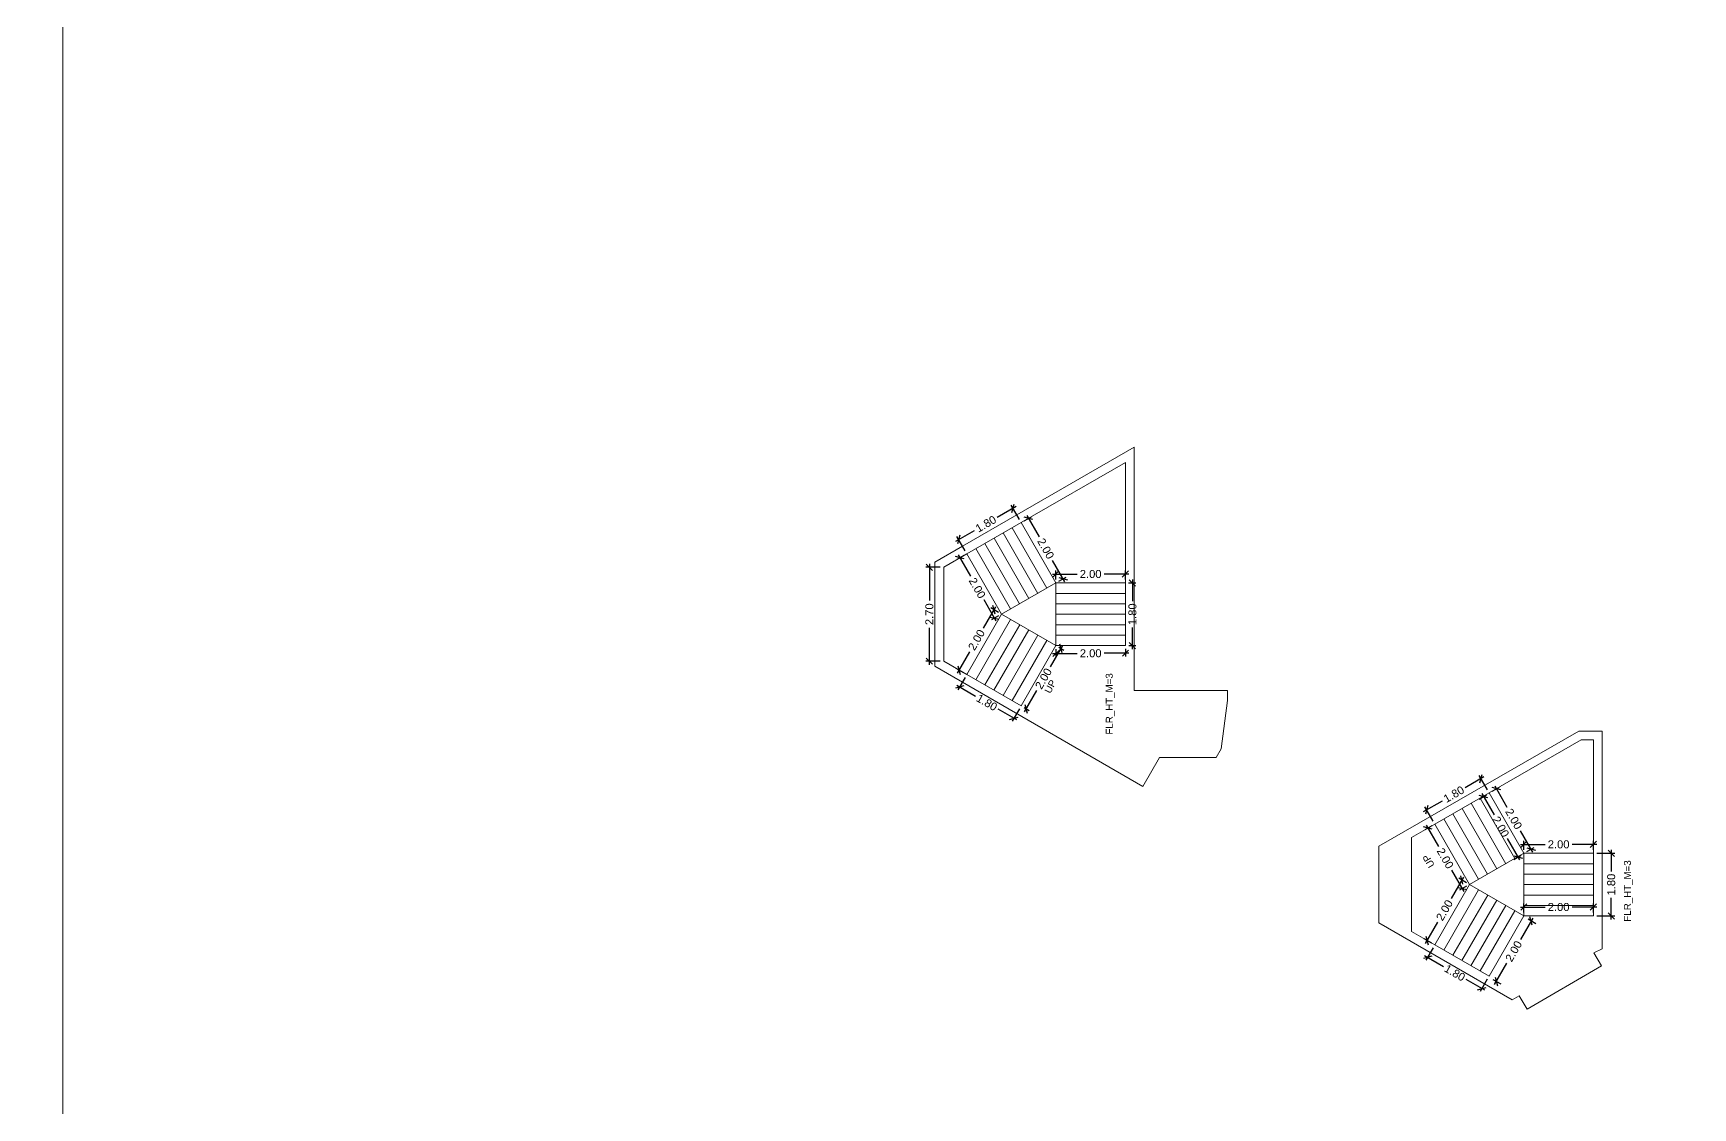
# Model space of a CAD drawing. Header units: metres. Extents: x 256329 to 886268, y -249371 to 355.
# Drawn here: x 286718.37 to 286766.07, y -678.92 to -648.04 of the extents above; entities that cross this region are included whole.
import ezdxf

# ---------------------------------------------------------------- set-up
doc = ezdxf.new("R2010")
doc.units = ezdxf.units.M
doc.header["$MEASUREMENT"] = 0
doc.header["$PDMODE"] = 35
doc.linetypes.add('CONTINOUS', pattern=[0])
doc.layers.get('0').update_dxf_attribs({"lineweight": 18})
doc.layers.get('Defpoints').update_dxf_attribs({"lineweight": 20})
doc.layers.add('A_TEXT', color=4, linetype='Continuous', lineweight=0, transparency=0.3)
for name, color, linetype, lineweight in [('BLK_2_FLR_1_STAIR_3', 7, 'Continuous', 0), ('BLK_2_FLR_1_STAIR_3_FLIGHT_1', 7, 'Continuous', 0), ('BLK_2_FLR_1_STAIR_3_FLIGHT_2', 7, 'Continuous', 0), ('BLK_2_FLR_1_STAIR_3_FLIGHT_3', 7, 'Continuous', 0), ('BLK_2_FLR_1_STAIR_3_LANDING_1', 7, 'Continuous', 0), ('BLK_2_FLR_1_STAIR_3_LANDING_2', 7, 'Continuous', 0), ('BLK_2_FLR_1_STAIR_4', 7, 'Continuous', 0), ('BLK_2_FLR_1_STAIR_4_FLIGHT_1', 7, 'Continuous', 0), ('BLK_2_FLR_1_STAIR_4_FLIGHT_2', 7, 'Continuous', 0), ('BLK_2_FLR_1_STAIR_4_FLIGHT_3', 7, 'Continuous', 0), ('BLK_2_FLR_1_STAIR_4_LANDING_1', 7, 'Continuous', 0), ('BLK_2_FLR_1_STAIR_4_LANDING_2', 7, 'Continuous', 0)]:
    doc.layers.add(name, color=color, linetype=linetype, lineweight=lineweight)
doc.styles.add('Arial', font='arial.ttf')
doc.styles.get("Standard").update_dxf_attribs({"font": 'arial.ttf'})
doc.dimstyles.new('METRIC DIM', dxfattribs={"dimtxt": 0.23, "dimasz": 0.18, "dimexe": 0.1, "dimexo": 0.1, "dimgap": 0.09, "dimtad": 0, "dimzin": 0, "dimdsep": 46, "dimtxsty": 'Standard', "dimblk": 'OBLIQUE', "dimcen": 0, "dimdle": 0.1, "dimclrd": 147, "dimclre": 147, "dimclrt": 7, "dimadec": 0, "dimazin": 0, "dimtfac": 1, "dimtofl": 0, "dimtmove": 0, "dimatfit": 2, "dimfxl": 0.125, "dimtolj": 1, "dimtzin": 0, "dimarcsym": 0})

# ---------------------------------------------------------------- blocks, each defined once
blk = doc.blocks.new('_Oblique')
at = {"color": 0, "linetype": 'ByBlock', "lineweight": -2}
blk.add_line((-0.5, -0.5), (0.5, 0.5), dxfattribs=at)
blk = doc.blocks.new('*D1506')
at = {"layer": 'BLK_2_FLR_1_STAIR_3_FLIGHT_2', "color": 147, "lineweight": -2, "transparency": 16777216}
for p, q in [((286760.063876, -669.413408), (286759.524139, -669.723554)), ((286760.162441, -669.785649), (286759.927348, -669.376526)), ((286758.329783, -670.409863), (286758.869519, -670.099716)), ((286758.601758, -670.682459), (286758.366665, -670.273335))]:
    blk.add_line(p, q, dxfattribs=at)
at = {"layer": 'Defpoints', "color": 0, "linetype": 'CONTINOUS', "transparency": 16777216}
for p in [(286759.977171, -669.46323), (286760.212264, -669.872354, 0.042641), (286758.651581, -670.769163, 0.042641)]:
    blk.add_point(p, dxfattribs=at)
at = {"layer": 'BLK_2_FLR_1_STAIR_3_FLIGHT_2', "color": 147, "linetype": 'CONTINOUS', "lineweight": -2, "transparency": 16777216, "xscale": 0.18, "yscale": 0.18, "zscale": 0.18}
for p, rotation in [((286759.977171, -669.46323), 29.88281300000001), ((286758.416488, -670.36004), 209.882813)]:
    blk.add_blockref('_Oblique', p, dxfattribs=dict(at, rotation=rotation))
at = {"layer": 'BLK_2_FLR_1_STAIR_3_FLIGHT_2', "color": 7, "linetype": 'CONTINOUS', "transparency": 16777216, "insert": (286759.196829, -669.911635), "char_height": 0.23, "attachment_point": 5, "rotation": 29.8828126}
blk.add_mtext('\\A1;1.80', dxfattribs=at)
blk = doc.blocks.new('*D1507')
at = {"layer": 'BLK_2_FLR_1_STAIR_3_FLIGHT_3', "color": 147, "lineweight": -2, "transparency": 16777216}
for p, q in [((286763.721374, -671.50663), (286763.72115, -672.12913)), ((286763.309366, -671.606482), (286763.821338, -671.606666)), ((286763.720655, -673.50663), (286763.720879, -672.88413)), ((286763.308719, -673.406482), (286763.820691, -673.406666))]:
    blk.add_line(p, q, dxfattribs=at)
at = {"layer": 'Defpoints', "color": 0, "linetype": 'CONTINOUS', "transparency": 16777216}
for p in [(286763.209366, -671.606446, 0.042641), (286763.721338, -671.60663), (286763.208719, -673.406446, 0.042641)]:
    blk.add_point(p, dxfattribs=at)
at = {"layer": 'BLK_2_FLR_1_STAIR_3_FLIGHT_3', "color": 147, "linetype": 'CONTINOUS', "lineweight": -2, "transparency": 16777216, "xscale": 0.18, "yscale": 0.18, "zscale": 0.18}
for p, rotation in [((286763.721338, -671.60663), 89.979403), ((286763.720691, -673.40663), 269.979403)]:
    blk.add_blockref('_Oblique', p, dxfattribs=dict(at, rotation=rotation))
at = {"layer": 'BLK_2_FLR_1_STAIR_3_FLIGHT_3', "color": 7, "linetype": 'CONTINOUS', "transparency": 16777216, "insert": (286763.721014, -672.50663), "char_height": 0.23, "attachment_point": 5, "rotation": 89.9794033}
blk.add_mtext('\\A1;1.80', dxfattribs=at)
blk = doc.blocks.new('*D1228')
at = {"layer": 'BLK_2_FLR_1_STAIR_3_LANDING_1', "color": 147, "lineweight": -2, "transparency": 16777216}
for p, q in [((286759.476764, -672.289427), (286759.12262, -672.905353)), ((286759.561345, -672.45341), (286759.340227, -672.326272)), ((286758.379395, -674.197968), (286758.733538, -673.582043)), ((286758.563667, -674.188569), (286758.342549, -674.061431))]:
    blk.add_line(p, q, dxfattribs=at)
at = {"layer": 'Defpoints', "color": 0, "linetype": 'CONTINOUS', "transparency": 16777216}
for p in [(286759.426918, -672.376118), (286759.648036, -672.503256, 0.042641), (286758.650358, -674.238415, 0.042641)]:
    blk.add_point(p, dxfattribs=at)
at = {"layer": 'BLK_2_FLR_1_STAIR_3_LANDING_1', "color": 147, "linetype": 'CONTINOUS', "lineweight": -2, "transparency": 16777216, "xscale": 0.18, "yscale": 0.18, "zscale": 0.18}
for p, rotation in [((286759.426918, -672.376118), 60.102044), ((286758.42924, -674.111277), 240.102044)]:
    blk.add_blockref('_Oblique', p, dxfattribs=dict(at, rotation=rotation))
at = {"layer": 'BLK_2_FLR_1_STAIR_3_LANDING_1', "color": 7, "linetype": 'CONTINOUS', "transparency": 16777216, "insert": (286758.928079, -673.243698), "char_height": 0.23, "attachment_point": 5, "rotation": 60.1020442}
blk.add_mtext('\\A1;2.00', dxfattribs=at)
blk = doc.blocks.new('*D1229')
at = {"layer": 'BLK_2_FLR_1_STAIR_3_LANDING_1', "color": 147, "lineweight": -2, "transparency": 16777216}
for p, q in [((286758.564876, -670.818986), (286758.364157, -670.934325)), ((286758.401039, -670.797797), (286758.754638, -671.413152)), ((286759.49714, -672.705299), (286759.143541, -672.089945)), ((286759.561332, -672.553079), (286759.360613, -672.668417))]:
    blk.add_line(p, q, dxfattribs=at)
at = {"layer": 'Defpoints', "color": 0, "linetype": 'CONTINOUS', "transparency": 16777216}
for p in [(286758.450862, -670.884502), (286758.651581, -670.769163, 0.042641), (286759.648036, -672.503256, 0.042641)]:
    blk.add_point(p, dxfattribs=at)
at = {"layer": 'BLK_2_FLR_1_STAIR_3_LANDING_1', "color": 147, "linetype": 'CONTINOUS', "lineweight": -2, "transparency": 16777216, "xscale": 0.18, "yscale": 0.18, "zscale": 0.18}
for p, rotation in [((286758.450862, -670.884502), 119.882813), ((286759.447317, -672.618594), 299.882813)]:
    blk.add_blockref('_Oblique', p, dxfattribs=dict(at, rotation=rotation))
at = {"layer": 'BLK_2_FLR_1_STAIR_3_LANDING_1', "color": 7, "linetype": 'CONTINOUS', "transparency": 16777216, "insert": (286758.94909, -671.751548), "char_height": 0.23, "attachment_point": 5, "rotation": 299.8828126}
blk.add_mtext('\\A1;2.00', dxfattribs=at)
blk = doc.blocks.new('*D1230')
at = {"layer": 'BLK_2_FLR_1_STAIR_3_LANDING_2', "color": 147, "lineweight": -2, "transparency": 16777216}
for p, q in [((286760.370567, -669.666055), (286760.724166, -670.281409)), ((286760.298969, -669.822531), (286760.507094, -669.702936)), ((286761.466668, -671.573556), (286761.113069, -670.958202)), ((286761.295424, -671.556623), (286761.50355, -671.437029))]:
    blk.add_line(p, q, dxfattribs=at)
at = {"layer": 'Defpoints', "color": 0, "linetype": 'CONTINOUS', "transparency": 16777216}
for p in [(286760.212264, -669.872354, 0.042641), (286760.42039, -669.752759), (286761.208719, -671.606446, 0.042641)]:
    blk.add_point(p, dxfattribs=at)
at = {"layer": 'BLK_2_FLR_1_STAIR_3_LANDING_2', "color": 147, "linetype": 'CONTINOUS', "lineweight": -2, "transparency": 16777216, "xscale": 0.18, "yscale": 0.18, "zscale": 0.18}
for p, rotation in [((286760.42039, -669.752759), 119.882813), ((286761.416845, -671.486852), 299.882813)]:
    blk.add_blockref('_Oblique', p, dxfattribs=dict(at, rotation=rotation))
at = {"layer": 'BLK_2_FLR_1_STAIR_3_LANDING_2', "color": 7, "linetype": 'CONTINOUS', "transparency": 16777216, "insert": (286760.918618, -670.619805), "char_height": 0.23, "attachment_point": 5, "rotation": 299.8828126}
blk.add_mtext('\\A1;2.00', dxfattribs=at)
blk = doc.blocks.new('*D1231')
at = {"layer": 'BLK_2_FLR_1_STAIR_3_LANDING_2', "color": 147, "lineweight": -2, "transparency": 16777216}
for p, q in [((286761.108719, -671.350795), (286761.818433, -671.350795)), ((286761.208719, -671.506446), (286761.208719, -671.250795)), ((286763.308719, -671.350795), (286762.599006, -671.350795)), ((286763.208719, -671.506446), (286763.208719, -671.250795))]:
    blk.add_line(p, q, dxfattribs=at)
at = {"layer": 'Defpoints', "color": 0, "linetype": 'CONTINOUS', "transparency": 16777216}
for p in [(286763.208719, -671.350795), (286761.208719, -671.606446, 0.042641), (286763.208719, -671.606446, 0.042641)]:
    blk.add_point(p, dxfattribs=at)
at = {"layer": 'BLK_2_FLR_1_STAIR_3_LANDING_2', "color": 147, "linetype": 'CONTINOUS', "lineweight": -2, "transparency": 16777216, "xscale": 0.18, "yscale": 0.18, "zscale": 0.18, "rotation": 180}
blk.add_blockref('_Oblique', (286761.208719, -671.350795), dxfattribs=at)
at = {"layer": 'BLK_2_FLR_1_STAIR_3_LANDING_2', "color": 147, "linetype": 'CONTINOUS', "lineweight": -2, "transparency": 16777216, "xscale": 0.18, "yscale": 0.18, "zscale": 0.18}
blk.add_blockref('_Oblique', (286763.208719, -671.350795), dxfattribs=at)
at = {"layer": 'BLK_2_FLR_1_STAIR_3_LANDING_2', "color": 7, "linetype": 'CONTINOUS', "transparency": 16777216, "insert": (286762.208719, -671.350795), "char_height": 0.23, "attachment_point": 5}
blk.add_mtext('\\A1;2.00', dxfattribs=at)
blk = doc.blocks.new('*D1232')
at = {"layer": 'BLK_2_FLR_1_STAIR_3_FLIGHT_1', "color": 147, "lineweight": -2, "transparency": 16777216}
for p, q in [((286758.600374, -674.325027), (286758.394968, -674.680956)), ((286758.35834, -674.54436), (286758.8975, -674.855508)), ((286760.09058, -675.544033), (286759.55142, -675.232885)), ((286760.15939, -675.224732), (286759.953984, -675.580661))]:
    blk.add_line(p, q, dxfattribs=at)
at = {"layer": 'Defpoints', "color": 0, "linetype": 'CONTINOUS', "transparency": 16777216}
for p in [(286758.650358, -674.238415, 0.042641), (286760.209374, -675.13812, 0.042641), (286760.003968, -675.494049)]:
    blk.add_point(p, dxfattribs=at)
at = {"layer": 'BLK_2_FLR_1_STAIR_3_FLIGHT_1', "color": 147, "linetype": 'CONTINOUS', "lineweight": -2, "transparency": 16777216, "xscale": 0.18, "yscale": 0.18, "zscale": 0.18}
for p, rotation in [((286758.444952, -674.594344), 150.01084), ((286760.003968, -675.494049), 330.01084)]:
    blk.add_blockref('_Oblique', p, dxfattribs=dict(at, rotation=rotation))
at = {"layer": 'BLK_2_FLR_1_STAIR_3_FLIGHT_1', "color": 7, "linetype": 'CONTINOUS', "transparency": 16777216, "insert": (286759.22446, -675.044197), "char_height": 0.23, "attachment_point": 5, "rotation": 330.0108404}
blk.add_mtext('\\A1;1.80', dxfattribs=at)
blk = doc.blocks.new('*D1233')
at = {"layer": 'BLK_2_FLR_1_STAIR_4_FLIGHT_2', "color": 147, "lineweight": -2, "transparency": 16777216}
for p, q in [((286746.614339, -661.646019), (286746.074603, -661.956166)), ((286746.712905, -662.018261), (286746.477812, -661.609137)), ((286744.880247, -662.642475), (286745.419983, -662.332328)), ((286745.152222, -662.915071), (286744.917129, -662.505947))]:
    blk.add_line(p, q, dxfattribs=at)
at = {"layer": 'Defpoints', "color": 0, "linetype": 'CONTINOUS', "transparency": 16777216}
for p in [(286746.527635, -661.695842), (286746.762728, -662.104966, 0.042641), (286745.202045, -663.001775, 0.042641)]:
    blk.add_point(p, dxfattribs=at)
at = {"layer": 'BLK_2_FLR_1_STAIR_4_FLIGHT_2', "color": 147, "linetype": 'CONTINOUS', "lineweight": -2, "transparency": 16777216, "xscale": 0.18, "yscale": 0.18, "zscale": 0.18}
for p, rotation in [((286746.527635, -661.695842), 29.88281300000001), ((286744.966952, -662.592652), 209.882813)]:
    blk.add_blockref('_Oblique', p, dxfattribs=dict(at, rotation=rotation))
at = {"layer": 'BLK_2_FLR_1_STAIR_4_FLIGHT_2', "color": 7, "linetype": 'CONTINOUS', "transparency": 16777216, "insert": (286745.747293, -662.144247), "char_height": 0.23, "attachment_point": 5, "rotation": 29.8828126}
blk.add_mtext('\\A1;1.80', dxfattribs=at)
blk = doc.blocks.new('*D1234')
at = {"layer": 'BLK_2_FLR_1_STAIR_4_LANDING_1', "color": 147, "lineweight": -2, "transparency": 16777216}
for p, q in [((286746.027228, -664.522039), (286745.673084, -665.137964)), ((286746.111809, -664.686022), (286745.890691, -664.558884)), ((286744.929858, -666.43058), (286745.284002, -665.814654)), ((286745.11413, -666.421181), (286744.893013, -666.294043))]:
    blk.add_line(p, q, dxfattribs=at)
at = {"layer": 'Defpoints', "color": 0, "linetype": 'CONTINOUS', "transparency": 16777216}
for p in [(286745.977382, -664.60873), (286746.1985, -664.735868, 0.042641), (286745.200822, -666.471027, 0.042641)]:
    blk.add_point(p, dxfattribs=at)
at = {"layer": 'BLK_2_FLR_1_STAIR_4_LANDING_1', "color": 147, "linetype": 'CONTINOUS', "lineweight": -2, "transparency": 16777216, "xscale": 0.18, "yscale": 0.18, "zscale": 0.18}
for p, rotation in [((286745.977382, -664.60873), 60.102044), ((286744.979704, -666.343889), 240.102044)]:
    blk.add_blockref('_Oblique', p, dxfattribs=dict(at, rotation=rotation))
at = {"layer": 'BLK_2_FLR_1_STAIR_4_LANDING_1', "color": 7, "linetype": 'CONTINOUS', "transparency": 16777216, "insert": (286745.478543, -665.476309), "char_height": 0.23, "attachment_point": 5, "rotation": 60.1020442}
blk.add_mtext('\\A1;2.00', dxfattribs=at)
blk = doc.blocks.new('*D1235')
at = {"layer": 'BLK_2_FLR_1_STAIR_4_FLIGHT_2', "color": 147, "lineweight": -2, "transparency": 16777216}
for p, q in [((286745.11534, -663.051598), (286744.914621, -663.166936)), ((286744.951503, -663.030409), (286745.305102, -663.645763)), ((286746.047604, -664.937911), (286745.694005, -664.322556)), ((286746.111795, -664.785691), (286745.911076, -664.901029))]:
    blk.add_line(p, q, dxfattribs=at)
at = {"layer": 'Defpoints', "color": 0, "linetype": 'CONTINOUS', "transparency": 16777216}
for p in [(286745.001326, -663.117114), (286745.202045, -663.001775, 0.042641), (286746.1985, -664.735868, 0.042641)]:
    blk.add_point(p, dxfattribs=at)
at = {"layer": 'BLK_2_FLR_1_STAIR_4_FLIGHT_2', "color": 147, "linetype": 'CONTINOUS', "lineweight": -2, "transparency": 16777216, "xscale": 0.18, "yscale": 0.18, "zscale": 0.18}
for p, rotation in [((286745.001326, -663.117114), 119.882813), ((286745.997781, -664.851206), 299.882813)]:
    blk.add_blockref('_Oblique', p, dxfattribs=dict(at, rotation=rotation))
at = {"layer": 'BLK_2_FLR_1_STAIR_4_FLIGHT_2', "color": 7, "linetype": 'CONTINOUS', "transparency": 16777216, "insert": (286745.499553, -663.98416), "char_height": 0.23, "attachment_point": 5, "rotation": 299.8828126}
blk.add_mtext('\\A1;2.00', dxfattribs=at)
blk = doc.blocks.new('*D1236')
at = {"layer": 'BLK_2_FLR_1_STAIR_4_FLIGHT_3', "color": 147, "lineweight": -2, "transparency": 16777216}
for p, q in [((286747.759631, -665.739057), (286747.760648, -665.966336)), ((286749.860399, -665.856936), (286749.150583, -665.860113)), ((286749.75983, -665.730103), (286749.760847, -665.957383)), ((286747.660202, -665.866785), (286748.370018, -665.863608))]:
    blk.add_line(p, q, dxfattribs=at)
at = {"layer": 'Defpoints', "color": 0, "linetype": 'CONTINOUS', "transparency": 16777216}
for p in [(286747.759183, -665.639058, 0.042641), (286749.759382, -665.630104, 0.042641), (286749.7604, -665.857384)]:
    blk.add_point(p, dxfattribs=at)
at = {"layer": 'BLK_2_FLR_1_STAIR_4_FLIGHT_3', "color": 147, "linetype": 'CONTINOUS', "lineweight": -2, "transparency": 16777216, "xscale": 0.18, "yscale": 0.18, "zscale": 0.18}
for p, rotation in [((286747.760201, -665.866337), 180.256477), ((286749.7604, -665.857384), 0.256477)]:
    blk.add_blockref('_Oblique', p, dxfattribs=dict(at, rotation=rotation))
at = {"layer": 'BLK_2_FLR_1_STAIR_4_FLIGHT_3', "color": 7, "linetype": 'CONTINOUS', "transparency": 16777216, "insert": (286748.7603, -665.861861), "char_height": 0.23, "attachment_point": 5, "rotation": 0.2564771}
blk.add_mtext('\\A1;2.00', dxfattribs=at)
blk = doc.blocks.new('*D1237')
at = {"layer": 'BLK_2_FLR_1_STAIR_4_FLIGHT_1', "color": 147, "lineweight": -2, "transparency": 16777216}
for p, q in [((286747.954109, -665.636092), (286747.599531, -666.250505)), ((286747.845795, -665.689042), (286747.990737, -665.772687)), ((286746.854796, -667.540989), (286747.209373, -666.926575)), ((286746.84645, -667.420715), (286746.991391, -667.504361))]:
    blk.add_line(p, q, dxfattribs=at)
at = {"layer": 'Defpoints', "color": 0, "linetype": 'CONTINOUS', "transparency": 16777216}
for p in [(286747.759183, -665.639058, 0.042641), (286746.759838, -667.370732, 0.042641), (286746.904779, -667.454377)]:
    blk.add_point(p, dxfattribs=at)
at = {"layer": 'BLK_2_FLR_1_STAIR_4_FLIGHT_1', "color": 147, "linetype": 'CONTINOUS', "lineweight": -2, "transparency": 16777216, "xscale": 0.18, "yscale": 0.18, "zscale": 0.18}
for p, rotation in [((286747.904125, -665.722704), 60.01084000000001), ((286746.904779, -667.454377), 240.01084)]:
    blk.add_blockref('_Oblique', p, dxfattribs=dict(at, rotation=rotation))
at = {"layer": 'BLK_2_FLR_1_STAIR_4_FLIGHT_1', "color": 7, "linetype": 'CONTINOUS', "transparency": 16777216, "insert": (286747.404452, -666.58854), "char_height": 0.23, "attachment_point": 5, "rotation": 60.0108404}
blk.add_mtext('\\A1;2.00', dxfattribs=at)
blk = doc.blocks.new('*D1238')
at = {"layer": 'BLK_2_FLR_1_STAIR_4_LANDING_2', "color": 147, "lineweight": -2, "transparency": 16777216}
for p, q in [((286746.849433, -662.055143), (286747.057558, -661.935548)), ((286746.921031, -661.898666), (286747.27463, -662.514021)), ((286748.017132, -663.806168), (286747.663533, -663.190814)), ((286747.845888, -663.789235), (286748.054014, -663.669641))]:
    blk.add_line(p, q, dxfattribs=at)
at = {"layer": 'Defpoints', "color": 0, "linetype": 'CONTINOUS', "transparency": 16777216}
for p in [(286746.970854, -661.985371), (286746.762728, -662.104966, 0.042641), (286747.759183, -663.839058, 0.042641)]:
    blk.add_point(p, dxfattribs=at)
at = {"layer": 'BLK_2_FLR_1_STAIR_4_LANDING_2', "color": 147, "linetype": 'CONTINOUS', "lineweight": -2, "transparency": 16777216, "xscale": 0.18, "yscale": 0.18, "zscale": 0.18}
for p, rotation in [((286746.970854, -661.985371), 119.882813), ((286747.967309, -663.719463), 299.882813)]:
    blk.add_blockref('_Oblique', p, dxfattribs=dict(at, rotation=rotation))
at = {"layer": 'BLK_2_FLR_1_STAIR_4_LANDING_2', "color": 7, "linetype": 'CONTINOUS', "transparency": 16777216, "insert": (286747.469081, -662.852417), "char_height": 0.23, "attachment_point": 5, "rotation": 299.8828126}
blk.add_mtext('\\A1;2.00', dxfattribs=at)
blk = doc.blocks.new('*D1239')
at = {"layer": 'BLK_2_FLR_1_STAIR_4_LANDING_2', "color": 147, "lineweight": -2, "transparency": 16777216}
for p, q in [((286747.659183, -663.583407), (286748.368897, -663.583407)), ((286747.759183, -663.739058), (286747.759183, -663.483407)), ((286749.859183, -663.583407), (286749.14947, -663.583407)), ((286749.759183, -663.739058), (286749.759183, -663.483407))]:
    blk.add_line(p, q, dxfattribs=at)
at = {"layer": 'Defpoints', "color": 0, "linetype": 'CONTINOUS', "transparency": 16777216}
for p in [(286747.759183, -663.839058, 0.042641), (286749.759183, -663.583407), (286749.759183, -663.839058, 0.042641)]:
    blk.add_point(p, dxfattribs=at)
at = {"layer": 'BLK_2_FLR_1_STAIR_4_LANDING_2', "color": 147, "linetype": 'CONTINOUS', "lineweight": -2, "transparency": 16777216, "xscale": 0.18, "yscale": 0.18, "zscale": 0.18, "rotation": 180}
blk.add_blockref('_Oblique', (286747.759183, -663.583407), dxfattribs=at)
at = {"layer": 'BLK_2_FLR_1_STAIR_4_LANDING_2', "color": 147, "linetype": 'CONTINOUS', "lineweight": -2, "transparency": 16777216, "xscale": 0.18, "yscale": 0.18, "zscale": 0.18}
blk.add_blockref('_Oblique', (286749.759183, -663.583407), dxfattribs=at)
at = {"layer": 'BLK_2_FLR_1_STAIR_4_LANDING_2', "color": 7, "linetype": 'CONTINOUS', "transparency": 16777216, "insert": (286748.759183, -663.583407), "char_height": 0.23, "attachment_point": 5}
blk.add_mtext('\\A1;2.00', dxfattribs=at)
blk = doc.blocks.new('*D1240')
at = {"layer": 'BLK_2_FLR_1_STAIR_4_FLIGHT_1', "color": 147, "lineweight": -2, "transparency": 16777216}
for p, q in [((286744.908804, -666.776972), (286745.447963, -667.08812)), ((286745.150838, -666.557639), (286744.945432, -666.913568)), ((286746.641044, -667.776645), (286746.101884, -667.465497)), ((286746.709854, -667.457344), (286746.504448, -667.813273))]:
    blk.add_line(p, q, dxfattribs=at)
at = {"layer": 'Defpoints', "color": 0, "linetype": 'CONTINOUS', "transparency": 16777216}
for p in [(286745.200822, -666.471027, 0.042641), (286746.554432, -667.726661), (286746.759838, -667.370732, 0.042641)]:
    blk.add_point(p, dxfattribs=at)
at = {"layer": 'BLK_2_FLR_1_STAIR_4_FLIGHT_1', "color": 147, "linetype": 'CONTINOUS', "lineweight": -2, "transparency": 16777216, "xscale": 0.18, "yscale": 0.18, "zscale": 0.18}
for p, rotation in [((286744.995416, -666.826956), 150.01084), ((286746.554432, -667.726661), 330.01084)]:
    blk.add_blockref('_Oblique', p, dxfattribs=dict(at, rotation=rotation))
at = {"layer": 'BLK_2_FLR_1_STAIR_4_FLIGHT_1', "color": 7, "linetype": 'CONTINOUS', "transparency": 16777216, "insert": (286745.774924, -667.276808), "char_height": 0.23, "attachment_point": 5, "rotation": 330.0108404}
blk.add_mtext('\\A1;1.80', dxfattribs=at)
blk = doc.blocks.new('*D1241')
at = {"layer": 'BLK_2_FLR_1_STAIR_4_FLIGHT_3', "color": 147, "lineweight": -2, "transparency": 16777216}
for p, q in [((286749.845385, -663.839058), (286750.060532, -663.839058)), ((286749.960532, -663.739058), (286749.960532, -664.361558)), ((286749.960532, -665.739058), (286749.960532, -665.116558)), ((286749.859183, -665.639058), (286750.060532, -665.639058))]:
    blk.add_line(p, q, dxfattribs=at)
at = {"layer": 'Defpoints', "color": 0, "linetype": 'CONTINOUS', "transparency": 16777216}
for p in [(286749.745385, -663.839058, 0.042641), (286749.960532, -663.839058), (286749.759183, -665.639058, 0.042641)]:
    blk.add_point(p, dxfattribs=at)
at = {"layer": 'BLK_2_FLR_1_STAIR_4_FLIGHT_3', "color": 147, "linetype": 'CONTINOUS', "lineweight": -2, "transparency": 16777216, "xscale": 0.18, "yscale": 0.18, "zscale": 0.18}
for p, rotation in [((286749.960532, -663.839058), 90), ((286749.960532, -665.639058), 270)]:
    blk.add_blockref('_Oblique', p, dxfattribs=dict(at, rotation=rotation))
at = {"layer": 'BLK_2_FLR_1_STAIR_4_FLIGHT_3', "color": 7, "linetype": 'CONTINOUS', "transparency": 16777216, "insert": (286749.960532, -664.739058), "char_height": 0.23, "attachment_point": 5, "rotation": 90}
blk.add_mtext('\\A1;1.80', dxfattribs=at)
blk = doc.blocks.new('*D1242')
at = {"layer": 'BLK_2_FLR_1_STAIR_4_LANDING_1', "color": 147, "lineweight": -2, "transparency": 16777216}
for p, q in [((286744.43827, -663.388768), (286744.024436, -663.388768)), ((286744.124436, -663.288768), (286744.124436, -664.347952)), ((286744.124436, -666.187708), (286744.124436, -665.128525)), ((286744.437607, -666.087708), (286744.024436, -666.087708))]:
    blk.add_line(p, q, dxfattribs=at)
at = {"layer": 'Defpoints', "color": 0, "linetype": 'CONTINOUS', "transparency": 16777216}
for p in [(286744.124436, -663.388768), (286744.53827, -663.388768, 0.042641), (286744.537607, -666.087708, 0.042641)]:
    blk.add_point(p, dxfattribs=at)
at = {"layer": 'BLK_2_FLR_1_STAIR_4_LANDING_1', "color": 147, "linetype": 'CONTINOUS', "lineweight": -2, "transparency": 16777216, "xscale": 0.18, "yscale": 0.18, "zscale": 0.18}
for p, rotation in [((286744.124436, -663.388768), 90), ((286744.124436, -666.087708), 270)]:
    blk.add_blockref('_Oblique', p, dxfattribs=dict(at, rotation=rotation))
at = {"layer": 'BLK_2_FLR_1_STAIR_4_LANDING_1', "color": 7, "linetype": 'CONTINOUS', "transparency": 16777216, "insert": (286744.124436, -664.738238), "char_height": 0.23, "attachment_point": 5, "rotation": 90}
blk.add_mtext('\\A1;2.70', dxfattribs=at)
blk = doc.blocks.new('*D1243')
at = {"layer": 'BLK_2_FLR_1_STAIR_3_FLIGHT_3', "color": 147, "lineweight": -2, "transparency": 16777216}
for p, q in [((286761.108719, -673.150795), (286761.818433, -673.150795)), ((286761.208719, -673.306446), (286761.208719, -673.050795)), ((286763.308719, -673.150795), (286762.599006, -673.150795)), ((286763.208719, -673.306446), (286763.208719, -673.050795))]:
    blk.add_line(p, q, dxfattribs=at)
at = {"layer": 'Defpoints', "color": 0, "linetype": 'CONTINOUS', "transparency": 16777216}
for p in [(286761.208719, -673.406446, 0.042641), (286763.208719, -673.150795), (286763.208719, -673.406446, 0.042641)]:
    blk.add_point(p, dxfattribs=at)
at = {"layer": 'BLK_2_FLR_1_STAIR_3_FLIGHT_3', "color": 147, "linetype": 'CONTINOUS', "lineweight": -2, "transparency": 16777216, "xscale": 0.18, "yscale": 0.18, "zscale": 0.18, "rotation": 180}
blk.add_blockref('_Oblique', (286761.208719, -673.150795), dxfattribs=at)
at = {"layer": 'BLK_2_FLR_1_STAIR_3_FLIGHT_3', "color": 147, "linetype": 'CONTINOUS', "lineweight": -2, "transparency": 16777216, "xscale": 0.18, "yscale": 0.18, "zscale": 0.18}
blk.add_blockref('_Oblique', (286763.208719, -673.150795), dxfattribs=at)
at = {"layer": 'BLK_2_FLR_1_STAIR_3_FLIGHT_3', "color": 7, "linetype": 'CONTINOUS', "transparency": 16777216, "insert": (286762.208719, -673.150795), "char_height": 0.23, "attachment_point": 5}
blk.add_mtext('\\A1;2.00', dxfattribs=at)
blk = doc.blocks.new('*D1350')
at = {"layer": 'BLK_2_FLR_1_STAIR_3_FLIGHT_1', "color": 147, "lineweight": -2, "transparency": 16777216}
for p, q in [((286761.466102, -673.466944), (286761.111958, -674.08287)), ((286761.550683, -673.630928), (286761.329565, -673.50379)), ((286760.368733, -675.375486), (286760.722876, -674.75956)), ((286760.553005, -675.366087), (286760.331887, -675.238949))]:
    blk.add_line(p, q, dxfattribs=at)
at = {"layer": 'Defpoints', "color": 0, "linetype": 'CONTINOUS', "transparency": 16777216}
for p in [(286761.416257, -673.553635), (286761.637374, -673.680773, 0.042641), (286760.639696, -675.415932, 0.042641)]:
    blk.add_point(p, dxfattribs=at)
at = {"layer": 'BLK_2_FLR_1_STAIR_3_FLIGHT_1', "color": 147, "linetype": 'CONTINOUS', "lineweight": -2, "transparency": 16777216, "xscale": 0.18, "yscale": 0.18, "zscale": 0.18}
for p, rotation in [((286761.416257, -673.553635), 60.102044), ((286760.418578, -675.288794), 240.102044)]:
    blk.add_blockref('_Oblique', p, dxfattribs=dict(at, rotation=rotation))
at = {"layer": 'BLK_2_FLR_1_STAIR_3_FLIGHT_1', "color": 7, "linetype": 'CONTINOUS', "transparency": 16777216, "insert": (286760.917417, -674.421215), "char_height": 0.23, "attachment_point": 5, "rotation": 60.1020442}
blk.add_mtext('\\A1;2.00', dxfattribs=at)
blk = doc.blocks.new('*D1351')
at = {"layer": 'BLK_2_FLR_1_STAIR_3_FLIGHT_2', "color": 147, "lineweight": -2, "transparency": 16777216}
for p, q in [((286759.92652, -670.047867), (286760.134646, -669.928273)), ((286759.998118, -669.891391), (286760.351717, -670.506745)), ((286761.094219, -671.798893), (286760.74062, -671.183538)), ((286760.922975, -671.78196), (286761.131101, -671.662365))]:
    blk.add_line(p, q, dxfattribs=at)
at = {"layer": 'Defpoints', "color": 0, "linetype": 'CONTINOUS', "transparency": 16777216}
for p in [(286759.839815, -670.09769, 0.042641), (286760.047941, -669.978096), (286760.836271, -671.831783, 0.042641)]:
    blk.add_point(p, dxfattribs=at)
at = {"layer": 'BLK_2_FLR_1_STAIR_3_FLIGHT_2', "color": 147, "linetype": 'CONTINOUS', "lineweight": -2, "transparency": 16777216, "xscale": 0.18, "yscale": 0.18, "zscale": 0.18}
for p, rotation in [((286760.047941, -669.978096), 119.882813), ((286761.044396, -671.712188), 299.882813)]:
    blk.add_blockref('_Oblique', p, dxfattribs=dict(at, rotation=rotation))
at = {"layer": 'BLK_2_FLR_1_STAIR_3_FLIGHT_2', "color": 7, "linetype": 'CONTINOUS', "transparency": 16777216, "insert": (286760.546169, -670.845142), "char_height": 0.23, "attachment_point": 5, "rotation": 299.8828126}
blk.add_mtext('\\A1;2.00', dxfattribs=at)

msp = doc.modelspace()

# ---------------------------------------------------------------- linework, layer by layer
at = {"color": 5, "linetype": 'CONTINOUS'}
for p, q in [((286747.759183, -665.639058), (286747.759183, -663.839058)), ((286761.208719, -671.606446), (286759.648036, -672.503256)), ((286761.208719, -673.406446), (286761.208719, -671.606446))]:
    msp.add_line(p, q, dxfattribs=at)
at = {"elevation": 101311.467758}
msp.add_lwpolyline([(286719.223832, -530.169497), (286848.028982, -530.169497), (286848.028982, -834.577933), (286719.223832, -834.577933)], close=True, dxfattribs=at)
at = {"color": 5, "linetype": 'CONTINOUS'}
for points in [[(286747.759183, -665.639058), (286746.1985, -664.735868)], [(286761.208719, -673.406446), (286759.648036, -672.503256)]]:
    msp.add_lwpolyline(points, dxfattribs=at)
at = {"layer": 'BLK_2_FLR_1_STAIR_3', "color": 7, "linetype": 'CONTINOUS'}
msp.add_lwpolyline([(286757.043728, -671.400915), (286757.043728, -673.603707), (286760.875941, -675.81527), (286761.071741, -675.702139), (286761.301502, -676.090664), (286763.439683, -674.844973), (286763.223293, -674.469099), (286763.461999, -674.349365), (286763.463563, -668.097623), (286762.792611, -668.097455)], close=True, dxfattribs=at)
at = {"layer": 'BLK_2_FLR_1_STAIR_3_FLIGHT_1', "color": 3, "linetype": 'CONTINOUS'}
for p, q in [((286759.648036, -672.503256), (286758.650358, -674.238415)), ((286759.909539, -672.656692), (286758.910194, -674.388366)), ((286760.169375, -672.806643), (286759.17003, -674.538317)), ((286760.429211, -672.956594), (286759.429866, -674.688267)), ((286760.689047, -673.106544), (286759.689702, -674.838218)), ((286760.948883, -673.256495), (286759.949538, -674.988169)), ((286761.208719, -673.406446), (286760.209374, -675.13812))]:
    msp.add_line(p, q, dxfattribs=at)
at = {"layer": 'BLK_2_FLR_1_STAIR_3_FLIGHT_1', "ltscale": 0.05}
msp.add_lwpolyline([(286759.648036, -672.503256), (286761.208719, -673.406446), (286760.209374, -675.13812), (286758.650358, -674.238415), (286759.648036, -672.503256)], dxfattribs=at)
at = {"layer": 'BLK_2_FLR_1_STAIR_3_FLIGHT_2', "color": 3, "linetype": 'CONTINOUS'}
for p, q in [((286760.948606, -671.755914), (286759.95215, -670.021822)), ((286761.208719, -671.606446), (286760.212264, -669.872354)), ((286759.90815, -672.353788), (286758.911695, -670.619695)), ((286760.168264, -672.204319), (286759.171809, -670.470227)), ((286760.428378, -672.054851), (286759.431922, -670.320759)), ((286760.688492, -671.905383), (286759.692036, -670.17129)), ((286759.648036, -672.503256), (286758.651581, -670.769163))]:
    msp.add_line(p, q, dxfattribs=at)
at = {"layer": 'BLK_2_FLR_1_STAIR_3_FLIGHT_2', "color": 7, "linetype": 'CONTINOUS'}
msp.add_lwpolyline([(286758.651581, -670.769163), (286760.212264, -669.872354), (286761.208719, -671.606446), (286759.648036, -672.503256), (286758.651581, -670.769163)], dxfattribs=at)
at = {"layer": 'BLK_2_FLR_1_STAIR_3_FLIGHT_3', "color": 3, "linetype": 'CONTINOUS'}
for p, q in [((286761.208719, -671.606446), (286763.208719, -671.606446)), ((286761.208719, -671.906446), (286763.208719, -671.906446)), ((286761.208719, -672.206446), (286763.208719, -672.206446)), ((286761.208719, -672.506446), (286763.208719, -672.506446)), ((286761.208719, -672.806446), (286763.208719, -672.806446)), ((286761.208719, -673.106446), (286763.208719, -673.106446)), ((286761.208719, -673.406446), (286763.208719, -673.406446))]:
    msp.add_line(p, q, dxfattribs=at)
at = {"layer": 'BLK_2_FLR_1_STAIR_3_FLIGHT_3', "color": 7, "linetype": 'CONTINOUS'}
msp.add_lwpolyline([(286761.208719, -673.406446), (286761.208719, -671.606446), (286763.208719, -671.606446), (286763.208719, -673.406446)], close=True, dxfattribs=at)
at = {"layer": 'BLK_2_FLR_1_STAIR_3_LANDING_1', "color": 7, "linetype": 'CONTINOUS'}
msp.add_lwpolyline([(286757.983778, -673.853149), (286757.984441, -671.154209), (286758.648215, -670.767216), (286759.644671, -672.501308), (286758.646993, -674.236467), (286757.983778, -673.853149)], dxfattribs=at)
at = {"layer": 'BLK_2_FLR_1_STAIR_3_LANDING_2', "color": 7, "linetype": 'CONTINOUS'}
msp.add_lwpolyline([(286761.208719, -671.606446), (286760.212264, -669.872354), (286762.860181, -668.350791), (286763.210181, -668.350878), (286763.208719, -671.606446), (286761.208719, -671.606446)], dxfattribs=at)
at = {"layer": 'BLK_2_FLR_1_STAIR_4', "color": 7, "linetype": 'CONTINOUS'}
msp.add_lwpolyline([(286744.284252, -666.233904), (286744.284987, -663.243209), (286745.075144, -662.782533), (286746.636279, -661.885464), (286750.014165, -659.934653), (286750.011139, -666.927056), (286752.68773, -666.927725), (286752.687658, -667.217018), (286752.510093, -668.6022), (286752.363882, -668.855533), (286750.740941, -668.85522), (286750.26073, -669.686186)], close=True, dxfattribs=at)
at = {"layer": 'BLK_2_FLR_1_STAIR_4_FLIGHT_1', "color": 3, "linetype": 'CONTINOUS'}
for p, q in [((286746.1985, -664.735868), (286745.200822, -666.471027)), ((286746.460003, -664.889304), (286745.460658, -666.620978)), ((286746.719839, -665.039255), (286745.720494, -666.770928)), ((286746.979675, -665.189205), (286745.98033, -666.920879)), ((286747.239511, -665.339156), (286746.240166, -667.07083)), ((286747.499347, -665.489107), (286746.500002, -667.220781)), ((286747.759183, -665.639058), (286746.759838, -667.370732))]:
    msp.add_line(p, q, dxfattribs=at)
at = {"layer": 'BLK_2_FLR_1_STAIR_4_FLIGHT_1', "ltscale": 0.05}
msp.add_lwpolyline([(286746.1985, -664.735868), (286747.759183, -665.639058), (286746.759838, -667.370732), (286745.200822, -666.471027), (286746.1985, -664.735868)], dxfattribs=at)
at = {"layer": 'BLK_2_FLR_1_STAIR_4_FLIGHT_2', "color": 3, "linetype": 'CONTINOUS'}
for p, q in [((286747.238956, -664.137995), (286746.2425, -662.403902)), ((286747.499069, -663.988526), (286746.502614, -662.254434)), ((286747.759183, -663.839058), (286746.762728, -662.104966)), ((286746.458614, -664.5864), (286745.462159, -662.852307)), ((286746.718728, -664.436931), (286745.722272, -662.702839)), ((286746.978842, -664.287463), (286745.982386, -662.55337)), ((286746.1985, -664.735868), (286745.202045, -663.001775))]:
    msp.add_line(p, q, dxfattribs=at)
at = {"layer": 'BLK_2_FLR_1_STAIR_4_FLIGHT_2', "color": 7, "linetype": 'CONTINOUS'}
msp.add_lwpolyline([(286745.202045, -663.001775), (286746.762728, -662.104966), (286747.759183, -663.839058), (286746.1985, -664.735868), (286745.202045, -663.001775)], dxfattribs=at)
at = {"layer": 'BLK_2_FLR_1_STAIR_4_FLIGHT_3', "color": 3, "linetype": 'CONTINOUS'}
for p, q in [((286747.759183, -663.839058), (286749.759183, -663.839058)), ((286747.759183, -664.139058), (286749.759183, -664.139058)), ((286747.759183, -664.439058), (286749.759183, -664.439058)), ((286747.759183, -664.739058), (286749.759183, -664.739058)), ((286747.759183, -665.039058), (286749.759183, -665.039058)), ((286747.759183, -665.339058), (286749.759183, -665.339058)), ((286747.759183, -665.639058), (286749.759183, -665.639058))]:
    msp.add_line(p, q, dxfattribs=at)
at = {"layer": 'BLK_2_FLR_1_STAIR_4_FLIGHT_3', "color": 7, "linetype": 'CONTINOUS'}
msp.add_lwpolyline([(286747.759183, -665.639058), (286747.759183, -663.839058), (286749.759183, -663.839058), (286749.759183, -665.639058)], close=True, dxfattribs=at)
at = {"layer": 'BLK_2_FLR_1_STAIR_4_LANDING_1', "color": 7, "linetype": 'CONTINOUS'}
msp.add_lwpolyline([(286744.537607, -666.087708), (286744.53827, -663.388768), (286745.202045, -663.001775), (286746.1985, -664.735868), (286745.200822, -666.471027), (286744.537607, -666.087708)], dxfattribs=at)
at = {"layer": 'BLK_2_FLR_1_STAIR_4_LANDING_2', "ltscale": 0.05}
msp.add_lwpolyline([(286747.759183, -663.839058), (286746.762728, -662.104966), (286749.759906, -660.374023), (286749.759906, -663.839058), (286747.759183, -663.839058)], dxfattribs=at)

# ---------------------------------------------------------------- texts
at = {"layer": 'A_TEXT', "lineweight": 0, "char_height": 0.2, "width": 2.485498, "attachment_point": 9, "style": 'Arial'}
for insert, rotation in [((286748.170885, -665.968556), 61.8720228), ((286758.052108, -670.900307), 120.0054902)]:
    msp.add_mtext('\\pxi2.2673,qc;UP', dxfattribs=dict(at, insert=insert, rotation=rotation))
at = {"layer": 'BLK_2_FLR_1_STAIR_3', "color": 7, "linetype": 'CONTINOUS', "insert": (286764.08648, -673.570983, -0.042641), "char_height": 0.2, "attachment_point": 1, "rotation": 90}
msp.add_mtext_dynamic_manual_height_columns('FLR_HT_M=3', width=2.272281, gutter_width=0.405, heights=[0.300679], dxfattribs=at)
at = {"layer": 'BLK_2_FLR_1_STAIR_4', "color": 7, "linetype": 'CONTINOUS', "insert": (286749.19349, -668.196301, -0.042641), "char_height": 0.2, "attachment_point": 1, "rotation": 90}
msp.add_mtext_dynamic_manual_height_columns('FLR_HT_M=3', width=2.272281, gutter_width=0.405, heights=[0.300679], dxfattribs=at)

# ---------------------------------------------------------------- dimensions: what is measured, and where the dimension line sits
at = {"layer": 'BLK_2_FLR_1_STAIR_3_FLIGHT_1', "color": 2, "linetype": 'CONTINOUS'}
dim = msp.add_aligned_dim(p1=(286760.639696, -675.415932), p2=(286761.637374, -673.680773), distance=0.255062, dimstyle='METRIC DIM', override={"dimfxl": 0.18}, dxfattribs=at)
dim.commit()
dim.dimension.update_dxf_attribs({"geometry": '*D1350', "text_midpoint": (286760.917417, -674.421215, -0.042641)})
at = {"layer": 'BLK_2_FLR_1_STAIR_3_FLIGHT_1', "color": 1, "linetype": 'CONTINOUS'}
dim = msp.add_aligned_dim(p1=(286758.650358, -674.238415), p2=(286760.209374, -675.13812), distance=-0.410947, dimstyle='METRIC DIM', override={"dimfxl": 0.18}, dxfattribs=at)
dim.commit()
dim.dimension.update_dxf_attribs({"geometry": '*D1232', "text_midpoint": (286759.22446, -675.044197, -0.042641)})
at = {"layer": 'BLK_2_FLR_1_STAIR_3_FLIGHT_2', "color": 1, "linetype": 'CONTINOUS'}
dim = msp.add_aligned_dim(p1=(286758.651581, -670.769163), p2=(286760.212264, -669.872354), distance=0.471859, dimstyle='METRIC DIM', override={"dimfxl": 0.18}, dxfattribs=at)
dim.commit()
dim.dimension.update_dxf_attribs({"geometry": '*D1506', "text_midpoint": (286759.196829, -669.911635, -0.042641)})
at = {"layer": 'BLK_2_FLR_1_STAIR_3_FLIGHT_2', "color": 2, "linetype": 'CONTINOUS'}
dim = msp.add_aligned_dim(p1=(286760.836271, -671.831783), p2=(286759.839815, -670.09769), distance=-0.24004, dimstyle='METRIC DIM', override={"dimfxl": 0.18}, dxfattribs=at)
dim.commit()
dim.dimension.update_dxf_attribs({"geometry": '*D1351', "text_midpoint": (286760.546169, -670.845142, -0.042641)})
at = {"layer": 'BLK_2_FLR_1_STAIR_3_FLIGHT_3', "color": 1, "linetype": 'CONTINOUS'}
dim = msp.add_aligned_dim(p1=(286763.208719, -673.406446), p2=(286763.209366, -671.606446), distance=-0.511972, dimstyle='METRIC DIM', override={"dimfxl": 0.18}, dxfattribs=at)
dim.commit()
dim.dimension.update_dxf_attribs({"geometry": '*D1507', "text_midpoint": (286763.721014, -672.50663, -0.042641)})
at = {"layer": 'BLK_2_FLR_1_STAIR_3_FLIGHT_3', "color": 2, "linetype": 'CONTINOUS'}
dim = msp.add_aligned_dim(p1=(286761.208719, -673.406446), p2=(286763.208719, -673.406446), distance=0.255651, dimstyle='METRIC DIM', override={"dimfxl": 0.18}, dxfattribs=at)
dim.commit()
dim.dimension.update_dxf_attribs({"geometry": '*D1243', "text_midpoint": (286762.208719, -673.150795, -0.042641)})
at = {"layer": 'BLK_2_FLR_1_STAIR_3_LANDING_1', "color": 1, "linetype": 'CONTINOUS'}
dim = msp.add_aligned_dim(p1=(286759.648036, -672.503256), p2=(286758.651581, -670.769163), distance=0.231498, dimstyle='METRIC DIM', override={"dimfxl": 0.18}, dxfattribs=at)
dim.commit()
dim.dimension.update_dxf_attribs({"geometry": '*D1229', "text_midpoint": (286758.94909, -671.751548, -0.042641)})
at = {"layer": 'BLK_2_FLR_1_STAIR_3_LANDING_1', "color": 2, "linetype": 'CONTINOUS'}
dim = msp.add_aligned_dim(p1=(286758.650358, -674.238415), p2=(286759.648036, -672.503256), distance=0.255063, dimstyle='METRIC DIM', override={"dimfxl": 0.18}, dxfattribs=at)
dim.commit()
dim.dimension.update_dxf_attribs({"geometry": '*D1228', "text_midpoint": (286758.928079, -673.243698, -0.042641)})
at = {"layer": 'BLK_2_FLR_1_STAIR_3_LANDING_2', "color": 2, "linetype": 'CONTINOUS'}
for p2, distance, picture, middle in [((286760.212264, -669.872354), -0.24004, '*D1230', (286760.918618, -670.619805, -0.042641)), ((286763.208719, -671.606446), 0.255651, '*D1231', (286762.208719, -671.350795, -0.042641))]:
    dim = msp.add_aligned_dim(p1=(286761.208719, -671.606446), p2=p2, distance=distance, dimstyle='METRIC DIM', override={"dimfxl": 0.18}, dxfattribs=at)
    dim.commit()
    dim.dimension.update_dxf_attribs({"geometry": picture, "text_midpoint": middle})
at = {"layer": 'BLK_2_FLR_1_STAIR_4_FLIGHT_1', "color": 2, "linetype": 'CONTINOUS'}
dim = msp.add_aligned_dim(p1=(286747.759183, -665.639058), p2=(286746.759838, -667.370732), distance=0.167345, dimstyle='METRIC DIM', override={"dimfxl": 0.18}, dxfattribs=at)
dim.commit()
dim.dimension.update_dxf_attribs({"geometry": '*D1237', "text_midpoint": (286747.404452, -666.58854, -0.042641)})
at = {"layer": 'BLK_2_FLR_1_STAIR_4_FLIGHT_1', "color": 1, "linetype": 'CONTINOUS'}
dim = msp.add_aligned_dim(p1=(286745.200822, -666.471027), p2=(286746.759838, -667.370732), distance=-0.410947, dimstyle='METRIC DIM', override={"dimfxl": 0.18}, dxfattribs=at)
dim.commit()
dim.dimension.update_dxf_attribs({"geometry": '*D1240', "text_midpoint": (286745.774924, -667.276808, -0.042641)})
at = {"layer": 'BLK_2_FLR_1_STAIR_4_FLIGHT_2', "color": 1, "linetype": 'CONTINOUS'}
dim = msp.add_aligned_dim(p1=(286745.202045, -663.001775), p2=(286746.762728, -662.104966), distance=0.471859, dimstyle='METRIC DIM', override={"dimfxl": 0.18}, dxfattribs=at)
dim.commit()
dim.dimension.update_dxf_attribs({"geometry": '*D1233', "text_midpoint": (286745.747293, -662.144247, -0.042641)})
at = {"layer": 'BLK_2_FLR_1_STAIR_4_FLIGHT_2', "color": 2, "linetype": 'CONTINOUS'}
dim = msp.add_aligned_dim(p1=(286746.1985, -664.735868), p2=(286745.202045, -663.001775), distance=0.231498, dimstyle='METRIC DIM', override={"dimfxl": 0.18}, dxfattribs=at)
dim.commit()
dim.dimension.update_dxf_attribs({"geometry": '*D1235', "text_midpoint": (286745.499553, -663.98416, -0.042641)})
at = {"layer": 'BLK_2_FLR_1_STAIR_4_FLIGHT_3', "color": 1, "linetype": 'CONTINOUS'}
dim = msp.add_linear_dim(base=(286749.960532, -663.839058, -0.042641), p1=(286749.759183, -665.639058), p2=(286749.745385, -663.839058), angle=90, dimstyle='METRIC DIM', override={"dimfxl": 0.18}, dxfattribs=at)
dim.commit()
dim.dimension.update_dxf_attribs({"geometry": '*D1241', "text_midpoint": (286749.960532, -664.739058, -0.042641)})
at = {"layer": 'BLK_2_FLR_1_STAIR_4_FLIGHT_3', "color": 2, "linetype": 'CONTINOUS'}
dim = msp.add_aligned_dim(p1=(286747.759183, -665.639058), p2=(286749.759382, -665.630104), distance=-0.227282, dimstyle='METRIC DIM', override={"dimfxl": 0.18}, dxfattribs=at)
dim.commit()
dim.dimension.update_dxf_attribs({"geometry": '*D1236', "text_midpoint": (286748.7603, -665.861861, -0.042641)})
at = {"layer": 'BLK_2_FLR_1_STAIR_4_LANDING_1', "color": 1, "linetype": 'CONTINOUS'}
dim = msp.add_linear_dim(base=(286744.124436, -663.388768, -0.042641), p1=(286744.537607, -666.087708), p2=(286744.53827, -663.388768), angle=90, dimstyle='METRIC DIM', override={"dimfxl": 0.18}, dxfattribs=at)
dim.commit()
dim.dimension.update_dxf_attribs({"geometry": '*D1242', "text_midpoint": (286744.124436, -664.738238, -0.042641)})
at = {"layer": 'BLK_2_FLR_1_STAIR_4_LANDING_1', "color": 2, "linetype": 'CONTINOUS'}
dim = msp.add_aligned_dim(p1=(286745.200822, -666.471027), p2=(286746.1985, -664.735868), distance=0.255063, dimstyle='METRIC DIM', override={"dimfxl": 0.18}, dxfattribs=at)
dim.commit()
dim.dimension.update_dxf_attribs({"geometry": '*D1234', "text_midpoint": (286745.478543, -665.476309, -0.042641)})
at = {"layer": 'BLK_2_FLR_1_STAIR_4_LANDING_2', "color": 1, "linetype": 'CONTINOUS'}
dim = msp.add_aligned_dim(p1=(286747.759183, -663.839058), p2=(286746.762728, -662.104966), distance=-0.24004, dimstyle='METRIC DIM', override={"dimfxl": 0.18}, dxfattribs=at)
dim.commit()
dim.dimension.update_dxf_attribs({"geometry": '*D1238', "text_midpoint": (286747.469081, -662.852417, -0.042641)})
at = {"layer": 'BLK_2_FLR_1_STAIR_4_LANDING_2', "color": 2, "linetype": 'CONTINOUS'}
dim = msp.add_aligned_dim(p1=(286747.759183, -663.839058), p2=(286749.759183, -663.839058), distance=0.255651, dimstyle='METRIC DIM', override={"dimfxl": 0.18}, dxfattribs=at)
dim.commit()
dim.dimension.update_dxf_attribs({"geometry": '*D1239', "text_midpoint": (286748.759183, -663.583407, -0.042641)})

doc.saveas('drawing.dxf')
